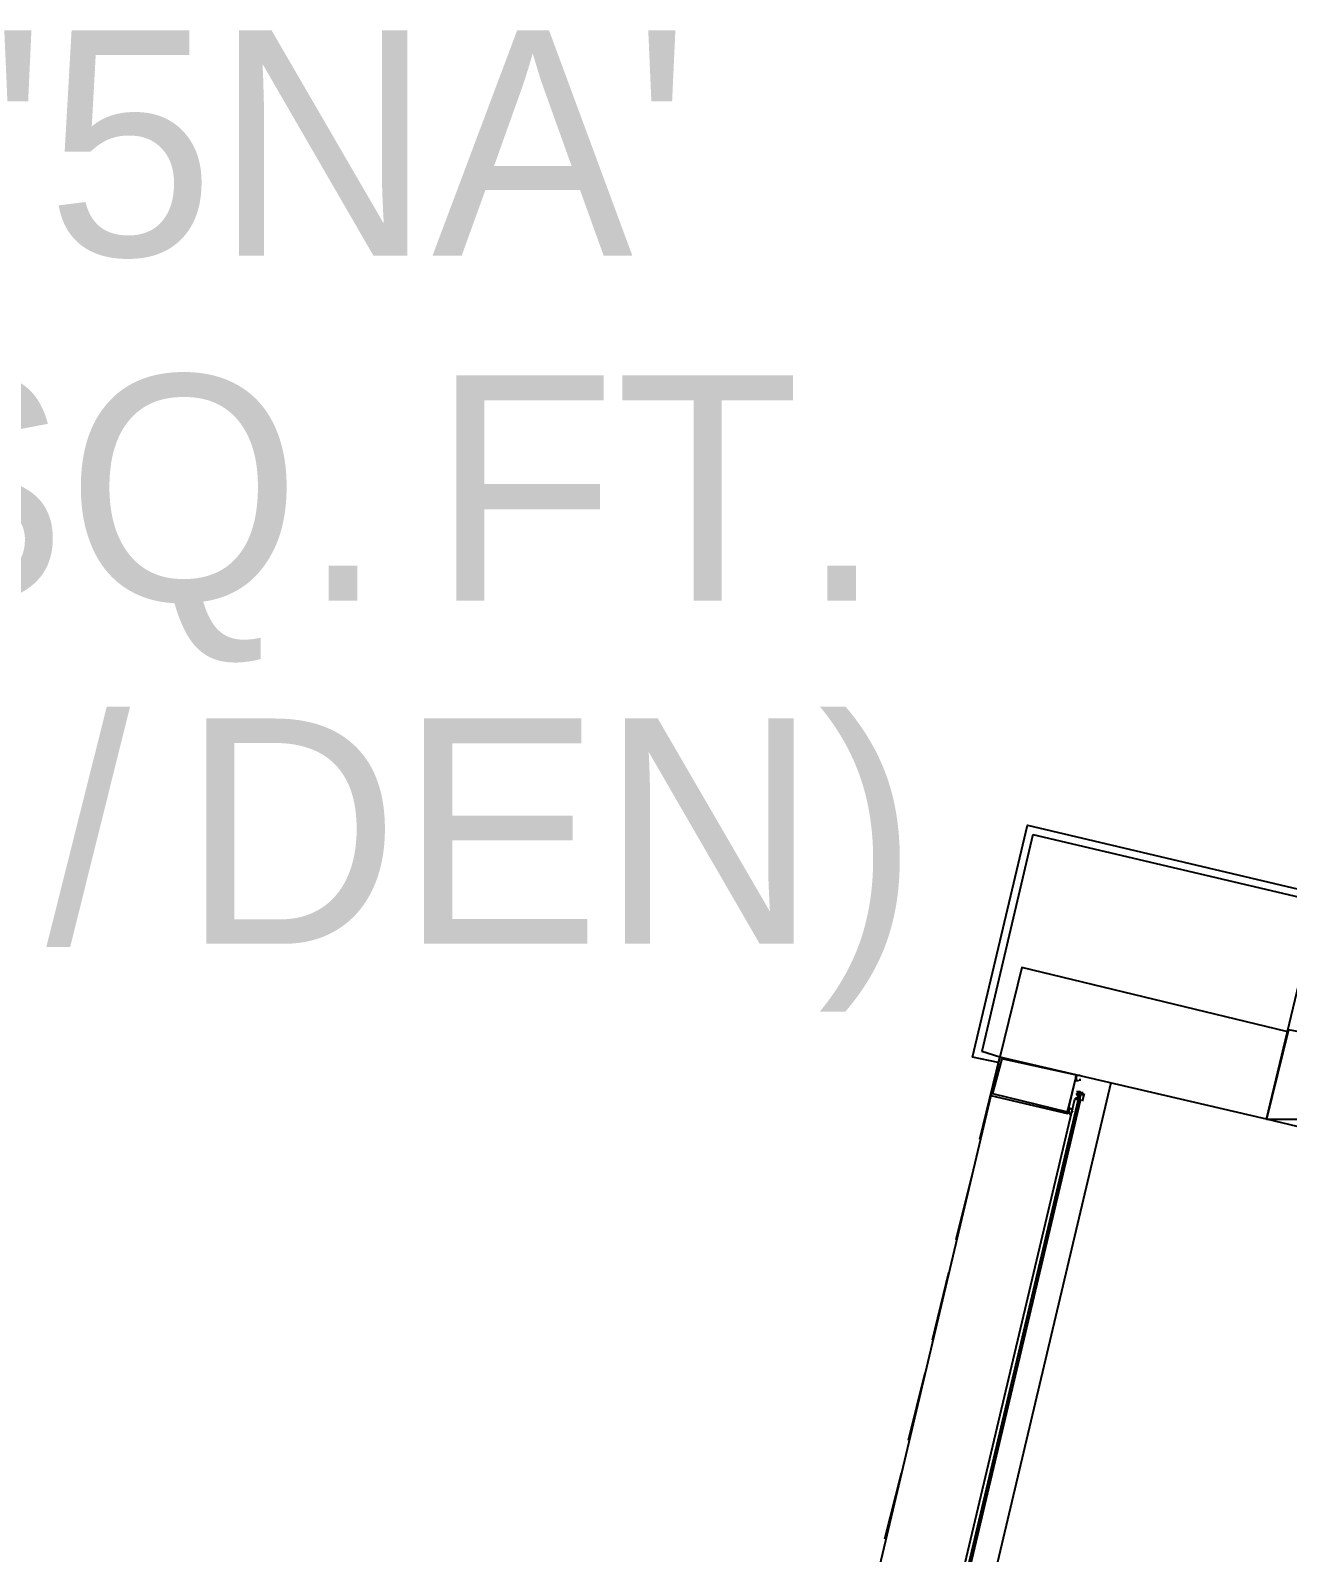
# Model space of a CAD drawing. Header units: feet. Extents: x -84 to 198, y -22 to 181.
# Drawn here: x 82.23 to 91.41, y 23.57 to 34.69 of the extents above; entities that cross this region are included whole.
import ezdxf
from ezdxf.enums import TextEntityAlignment as Align

# ---------------------------------------------------------------- set-up
doc = ezdxf.new("R2010")
doc.units = ezdxf.units.FT
for name, color, linetype in [('A-LINEA', 7, 'CONTINUOUS'), ('A-MURO-CONCRETO', 8, 'CONTINUOUS'), ('A-TEXTO-PDF', 3, 'CONTINUOUS')]:
    doc.layers.add(name, color=color, linetype=linetype)

msp = doc.modelspace()

# ---------------------------------------------------------------- linework, layer by layer
at = {"layer": 'A-LINEA'}
for p, q in [((89.5467, 28.8178), (89.1733, 27.2311)), ((89.5467, 28.8178), (95.04, 27.5244)), ((89.2933, 27.1511), (89.1067, 27.1911)), ((89.16, 26.5911), (89.3067, 27.1911)), ((89.3067, 27.1911), (89.1733, 27.2311)), ((91.2533, 26.7378), (89.3067, 27.1911)), ((89.8933, 27.0311), (89.8933, 27.0311)), ((87.16, 14.5111), (90.12, 27.0044)), ((89.24, 26.9111), (88.4267, 23.4711)), ((89.8667, 26.9378), (89.8667, 26.9378)), ((89.8667, 26.9378), (89.8667, 26.9378)), ((89.8667, 26.9378), (89.8667, 26.9378)), ((89.8667, 26.9378), (89.8667, 26.9378)), ((89.8667, 26.9378), (89.8667, 26.9378)), ((89.8667, 26.9378), (89.8667, 26.9378)), ((89.8667, 26.9378), (89.8667, 26.9378)), ((89.88, 26.9244), (89.88, 26.9378)), ((89.88, 26.9378), (89.88, 26.9378)), ((89.88, 26.9244), (89.88, 26.9378)), ((89.88, 26.9378), (89.88, 26.9378)), ((89.88, 26.9378), (89.88, 26.9378)), ((89.88, 26.9378), (89.88, 26.9378)), ((89.88, 26.9378), (89.88, 26.9378)), ((89.88, 26.9378), (89.88, 26.9378)), ((89.88, 26.9378), (89.88, 26.9378)), ((89.8933, 26.9378), (89.88, 26.9378)), ((89.88, 26.9378), (89.88, 26.9378)), ((89.88, 26.9378), (89.88, 26.9378)), ((89.88, 26.9378), (89.88, 26.9378)), ((89.88, 26.9378), (89.88, 26.9378)), ((89.88, 26.9244), (89.8933, 26.9244)), ((89.88, 26.9244), (89.88, 26.9244)), ((89.88, 26.9244), (89.88, 26.9244)), ((89.88, 26.9244), (89.88, 26.9244)), ((89.88, 26.9244), (89.88, 26.9244)), ((89.8933, 26.9244), (89.88, 26.9244)), ((89.88, 26.9244), (89.88, 26.9244)), ((89.88, 26.9244), (89.88, 26.9244)), ((89.88, 26.9111), (89.88, 26.9244)), ((89.88, 26.9244), (89.88, 26.9244)), ((89.88, 26.9244), (89.8933, 26.9244)), ((89.88, 26.9244), (89.88, 26.9244)), ((89.88, 26.9244), (89.8933, 26.9244)), ((89.88, 26.9244), (89.88, 26.9244)), ((89.88, 26.9244), (89.88, 26.9244)), ((89.88, 26.9244), (89.88, 26.9244)), ((89.88, 26.9244), (89.88, 26.9244)), ((89.88, 26.9244), (89.88, 26.9244)), ((89.88, 26.9244), (89.88, 26.9244)), ((89.88, 26.9244), (89.88, 26.9244)), ((89.88, 26.9111), (89.88, 26.9111)), ((89.88, 26.8978), (89.88, 26.9111)), ((89.88, 26.9111), (89.88, 26.9111)), ((89.88, 26.9111), (89.88, 26.9111)), ((89.88, 26.9111), (89.88, 26.9111)), ((89.88, 26.9111), (89.88, 26.9111)), ((89.88, 26.9111), (89.88, 26.9111)), ((89.88, 26.9111), (89.88, 26.9111)), ((89.88, 26.9111), (89.88, 26.9111)), ((89.88, 26.9111), (89.88, 26.9111)), ((89.88, 26.9111), (89.88, 26.9111)), ((89.8933, 26.9111), (89.88, 26.9111)), ((89.88, 26.9111), (89.88, 26.9111)), ((89.88, 26.9111), (89.88, 26.9111)), ((89.88, 26.9111), (89.88, 26.9111)), ((89.88, 26.9111), (89.88, 26.9111)), ((89.88, 26.9111), (89.88, 26.8978)), ((89.88, 26.9111), (89.88, 26.9111)), ((89.88, 26.9111), (89.88, 26.9111)), ((89.88, 26.9111), (89.88, 26.9111)), ((89.88, 26.9111), (89.88, 26.9111)), ((89.8933, 26.9378), (89.8933, 26.9378)), ((89.8933, 26.9378), (89.8933, 26.9378)), ((89.8933, 26.9378), (89.8933, 26.9378)), ((89.8933, 26.9378), (89.8933, 26.9378)), ((89.8933, 26.9244), (89.8933, 26.9378)), ((89.8933, 26.9244), (89.8933, 26.9378)), ((89.8933, 26.9378), (89.8933, 26.9378)), ((89.8933, 26.9244), (89.8933, 26.9378)), ((89.8933, 26.9244), (89.8933, 26.9244)), ((89.8933, 26.9244), (89.8933, 26.9244)), ((89.8933, 26.9244), (89.8933, 26.9244)), ((89.8933, 26.9244), (89.8933, 26.9244)), ((89.8933, 26.9244), (89.8933, 26.9244)), ((89.8933, 26.9244), (89.8933, 26.9244)), ((89.8933, 26.9244), (89.8933, 26.9244)), ((89.8933, 26.9244), (89.8933, 26.9244)), ((89.8933, 26.9244), (89.8933, 26.9244)), ((89.8933, 26.9244), (89.8933, 26.9244)), ((89.8933, 26.9244), (89.8933, 26.9244)), ((89.8933, 26.9244), (89.8933, 26.9244)), ((89.8933, 26.9244), (89.8933, 26.9244)), ((89.8933, 26.9244), (89.8933, 26.9244)), ((89.8933, 26.9244), (89.8933, 26.9244)), ((89.8933, 26.9244), (89.8933, 26.9244)), ((89.8933, 26.9244), (89.8933, 26.9244)), ((89.9067, 26.9244), (89.8933, 26.9244)), ((89.8933, 26.9244), (89.8933, 26.9244)), ((89.8933, 26.9244), (89.8933, 26.9244)), ((89.8933, 26.9244), (89.8933, 26.9244)), ((89.8933, 26.9244), (89.8933, 26.9244)), ((89.8933, 26.9244), (89.8933, 26.9244)), ((89.8933, 26.9244), (89.8933, 26.9244)), ((89.8933, 26.9244), (89.8933, 26.9244)), ((89.8933, 26.9244), (89.9067, 26.9244)), ((89.8933, 26.9244), (89.9067, 26.9244)), ((89.8933, 26.9244), (89.9067, 26.9244)), ((89.8933, 26.9244), (89.9067, 26.9244)), ((89.8933, 26.9244), (89.9067, 26.9244)), ((89.8933, 26.8978), (89.8933, 26.9111)), ((89.8933, 26.9111), (89.8933, 26.9111)), ((89.8933, 26.9111), (89.8933, 26.9111)), ((89.8933, 26.9111), (89.8933, 26.9111)), ((89.8933, 26.9111), (89.8933, 26.9111)), ((89.8933, 26.9111), (89.8933, 26.9111)), ((89.8933, 26.9111), (89.8933, 26.9111)), ((89.8933, 26.9111), (89.8933, 26.9111)), ((89.8933, 26.9111), (89.8933, 26.9111)), ((89.8933, 26.9111), (89.8933, 26.9111)), ((89.8933, 26.9111), (89.8933, 26.9111)), ((89.8933, 26.9111), (89.8933, 26.9111)), ((89.8933, 26.9111), (89.8933, 26.9111)), ((89.8933, 26.9111), (89.8933, 26.9111)), ((89.8933, 26.9111), (89.8933, 26.9111)), ((89.8933, 26.9111), (89.8933, 26.9111)), ((89.8933, 26.9111), (89.8933, 26.9111)), ((89.8933, 26.9111), (89.8933, 26.9111)), ((89.8933, 26.9111), (89.8933, 26.9111)), ((89.8933, 26.9111), (89.8933, 26.9111)), ((89.8933, 26.9111), (89.8933, 26.9111)), ((89.8933, 26.9111), (89.8933, 26.9111)), ((89.8933, 26.9111), (89.8933, 26.8978)), ((89.8933, 26.9111), (89.8933, 26.9111)), ((89.8933, 26.9111), (89.8933, 26.9111)), ((89.8933, 26.9111), (89.8933, 26.9111)), ((89.8933, 26.9111), (89.8933, 26.8978)), ((89.9067, 26.9378), (89.9067, 26.9244)), ((89.9067, 26.9111), (89.9067, 26.9244)), ((89.9067, 26.9244), (89.9067, 26.9244)), ((89.9067, 26.9244), (89.9067, 26.9244)), ((89.9067, 26.9244), (89.9067, 26.9244)), ((89.9067, 26.9244), (89.9067, 26.9244)), ((89.9067, 26.9244), (89.9067, 26.9244)), ((89.9067, 26.9244), (89.9067, 26.9244)), ((89.9067, 26.9244), (89.9067, 26.9244)), ((89.9067, 26.9244), (89.9067, 26.9244)), ((89.9067, 26.9244), (89.9067, 26.9244)), ((89.9067, 26.9244), (89.9067, 26.9244)), ((89.9067, 26.9244), (89.9067, 26.9244)), ((89.9067, 26.9244), (89.9067, 26.9244)), ((89.9067, 26.9244), (89.9067, 26.9244)), ((89.9067, 26.9244), (89.9067, 26.9244)), ((89.9067, 26.9111), (89.9067, 26.9111)), ((89.9067, 26.9111), (89.9067, 26.9111)), ((89.9067, 26.9111), (89.9067, 26.9111)), ((89.9067, 26.9111), (89.9067, 26.9111)), ((89.9067, 26.9111), (89.9067, 26.9111)), ((89.9067, 26.9111), (89.9067, 26.9111)), ((89.9205, 26.9248), (89.9072, 26.8684)), ((89.8533, 26.8844), (89.8533, 26.8844)), ((89.8667, 26.8844), (89.8533, 26.8844)), ((89.8533, 26.8844), (89.8533, 26.8844)), ((89.8533, 26.8844), (89.8533, 26.8844)), ((89.8533, 26.8844), (89.8533, 26.8844)), ((89.8667, 26.8978), (89.8667, 26.8978)), ((89.8667, 26.8978), (89.8667, 26.8978)), ((89.8667, 26.8978), (89.8667, 26.8978)), ((89.8667, 26.8844), (89.8667, 26.8978)), ((89.8667, 26.8978), (89.8667, 26.8978)), ((89.8667, 26.8978), (89.8667, 26.8978)), ((89.8667, 26.8978), (89.8667, 26.8978)), ((89.8667, 26.8978), (89.8667, 26.8978)), ((89.8667, 26.8844), (89.8667, 26.8978)), ((89.8667, 26.8844), (89.8667, 26.8844)), ((89.8667, 26.8844), (89.8667, 26.8844)), ((89.8667, 26.8844), (89.8667, 26.8844)), ((89.8667, 26.8844), (89.8667, 26.8844)), ((89.8667, 26.8844), (89.8667, 26.8844)), ((89.8667, 26.8844), (89.8667, 26.8844)), ((89.8667, 26.8844), (89.88, 26.8844)), ((89.8667, 26.8844), (89.88, 26.8844)), ((89.88, 26.8844), (89.88, 26.8978)), ((89.88, 26.8978), (89.88, 26.8978)), ((89.8933, 26.8978), (89.88, 26.8978)), ((89.88, 26.8978), (89.88, 26.8978)), ((89.88, 26.8978), (89.88, 26.8978)), ((89.88, 26.8978), (89.88, 26.8978)), ((89.88, 26.8978), (89.88, 26.8978)), ((89.88, 26.8978), (89.88, 26.8978)), ((89.88, 26.8978), (89.88, 26.8978)), ((89.88, 26.8978), (89.88, 26.8978)), ((89.88, 26.8978), (89.88, 26.8978)), ((89.88, 26.8978), (89.88, 26.8978)), ((89.88, 26.8978), (89.88, 26.8978)), ((89.88, 26.8978), (89.88, 26.8978)), ((89.88, 26.8978), (89.88, 26.8978)), ((89.88, 26.8978), (89.88, 26.8978)), ((89.88, 26.8978), (89.88, 26.8978)), ((89.88, 26.8978), (89.88, 26.8978)), ((89.88, 26.8978), (89.88, 26.8978)), ((89.88, 26.8978), (89.88, 26.8978)), ((89.88, 26.8978), (89.88, 26.8978)), ((89.88, 26.8978), (89.88, 26.8978)), ((89.88, 26.8844), (89.88, 26.8844)), ((89.88, 26.8844), (89.88, 26.8844)), ((89.88, 26.8844), (89.88, 26.8844)), ((89.88, 26.8844), (89.88, 26.8844)), ((89.88, 26.8844), (89.88, 26.8844)), ((89.88, 26.8844), (89.88, 26.8844)), ((89.88, 26.8844), (89.88, 26.8844)), ((89.8933, 26.8844), (89.88, 26.8844)), ((89.88, 26.8844), (89.88, 26.8844)), ((89.88, 26.8844), (89.88, 26.8844)), ((89.88, 26.8844), (89.88, 26.8844)), ((89.88, 26.8844), (89.88, 26.8844)), ((89.88, 26.8844), (89.88, 26.8844)), ((89.8933, 26.8844), (89.88, 26.8844)), ((89.88, 26.8844), (89.88, 26.8844)), ((89.88, 26.8844), (89.88, 26.8844)), ((89.88, 26.8844), (89.88, 26.8844)), ((89.88, 26.8844), (89.88, 26.8844)), ((89.88, 26.8844), (89.88, 26.8844)), ((89.88, 26.8844), (89.88, 26.8844)), ((89.88, 26.8844), (89.88, 26.8844)), ((89.88, 26.8844), (89.88, 26.8844)), ((89.88, 26.8844), (89.88, 26.8844)), ((89.8933, 26.8978), (89.8933, 26.8978)), ((89.8933, 26.8978), (89.8933, 26.8978)), ((89.8933, 26.8978), (89.8933, 26.8978)), ((89.8933, 26.8978), (89.8933, 26.8978)), ((89.8933, 26.8978), (89.8933, 26.8978)), ((89.8933, 26.8978), (89.8933, 26.8978)), ((89.8933, 26.8978), (89.8933, 26.8978)), ((89.8933, 26.8978), (89.8933, 26.8978)), ((89.8933, 26.8978), (89.8933, 26.8978)), ((89.8933, 26.8978), (89.8933, 26.8978)), ((89.8933, 26.8978), (89.8933, 26.8978)), ((89.8933, 26.8978), (89.8933, 26.8978)), ((89.8933, 26.8978), (89.8933, 26.8978)), ((89.8933, 26.8978), (89.8933, 26.8978)), ((89.8933, 26.8978), (89.8933, 26.8978)), ((89.8933, 26.8978), (89.8933, 26.8978)), ((89.8933, 26.8978), (89.8933, 26.8978)), ((89.8933, 26.8978), (89.8933, 26.8978)), ((89.8933, 26.8978), (89.8933, 26.8978)), ((89.8933, 26.8978), (89.8933, 26.8978)), ((89.8933, 26.8978), (89.8933, 26.8978)), ((89.8933, 26.8978), (89.8933, 26.8978)), ((89.8933, 26.8978), (89.8933, 26.8978)), ((89.8933, 26.8978), (89.8933, 26.8978)), ((89.8933, 26.8978), (89.8933, 26.8978)), ((89.8933, 26.8844), (89.8933, 26.8978)), ((89.8933, 26.8978), (89.8933, 26.8978)), ((89.8933, 26.8978), (89.8933, 26.8978)), ((89.8933, 26.8978), (89.8933, 26.8978)), ((89.8933, 26.8978), (89.8933, 26.8978)), ((89.8933, 26.8844), (89.8933, 26.8844)), ((89.8933, 26.8844), (89.8933, 26.8844)), ((89.8933, 26.8844), (89.8933, 26.8844)), ((89.8933, 26.8844), (89.8933, 26.8844)), ((89.8933, 26.8844), (89.8933, 26.8844)), ((89.8933, 26.8844), (89.8933, 26.8844)), ((89.8933, 26.8844), (89.8933, 26.8844)), ((89.8933, 26.8844), (89.8933, 26.8844)), ((89.8933, 26.8844), (89.8933, 26.8844)), ((89.8933, 26.8844), (89.8933, 26.8844)), ((89.8933, 26.8844), (89.8933, 26.8844)), ((89.8933, 26.8844), (89.8933, 26.8844)), ((89.8933, 26.8844), (89.8933, 26.8844)), ((89.8933, 26.8844), (89.8933, 26.8844)), ((89.8933, 26.8844), (89.8933, 26.8844)), ((89.8933, 26.8844), (89.8933, 26.8844)), ((89.8933, 26.8844), (89.8933, 26.8844)), ((89.8933, 26.8844), (89.8933, 26.8844)), ((89.8933, 26.8711), (89.8933, 26.8711)), ((88.9867, 25.8578), (89.1067, 26.3378)), ((88.8133, 25.1244), (88.9333, 25.6178)), ((88.64, 24.3911), (88.76, 24.8844)), ((88.4667, 23.6711), (88.5867, 24.1511))]:
    msp.add_line(p, q, dxfattribs=at)
for points in [[(89.1067, 27.1911), (89.5067, 28.8844), (95.0933, 27.5644)], [(95, 27.3911), (94.6533, 25.9244), (91.2533, 26.7378), (91.6, 28.1911), (95, 27.3911)], [(91.4, 27.3778), (89.4667, 27.8444), (89.3067, 27.1911)], [(89.3067, 27.1911), (89.24, 26.9111), (89.8, 26.7778), (89.8667, 27.0578), (89.3067, 27.1911)], [(89.32, 27.1778), (89.2533, 26.9244), (89.8, 26.7911), (89.8667, 27.0578), (89.32, 27.1778)], [(89.8533, 27.0444), (89.8667, 27.0444), (89.8667, 27.0444), (89.8667, 27.0578), (89.8667, 27.0578), (89.8667, 27.0578)], [(89.8667, 27.0444), (89.8667, 27.0578), (89.8667, 27.0578), (89.88, 27.0578), (89.88, 27.0578), (89.8933, 27.0578), (89.8933, 27.0578), (89.8933, 27.0578)], [(89.88, 27.0178), (89.88, 27.0178), (89.8667, 27.0178), (89.8667, 27.0178), (89.8667, 27.0444), (89.8667, 27.0444), (89.8667, 27.0444), (89.8667, 27.0444), (89.8667, 27.0444)], [(89.8933, 27.0444), (89.8933, 27.0444), (89.8933, 27.0444)], [(89.8933, 27.0178), (89.8933, 27.0311), (89.8933, 27.0311)], [(89.8566, 26.8847), (89.8796, 26.9004), (89.8647, 26.9239)], [(89.9067, 26.9244), (89.8933, 26.9378), (89.88, 26.9378), (89.8667, 26.9378)], [(89.88, 26.9111), (89.8933, 26.9111), (89.88, 26.9111)], [(89.88, 26.9111), (89.8933, 26.9111), (89.88, 26.9111)], [(89.8667, 26.8844), (89.88, 26.8844), (89.0133, 23.2178), (89, 23.2044), (88.9867, 23.2178), (89.8533, 26.8844), (89.8667, 26.8844)], [(89.8933, 26.8711), (89.0267, 23.2044), (89.0133, 23.2044), (89.88, 26.8844), (89.8933, 26.8844), (89.8933, 26.8711)], [(89.8133, 26.7911), (89.8133, 26.8044), (89.8133, 26.8044), (89.8, 26.8044), (89.8, 26.7911), (89.8, 26.7911), (89.8, 26.7911), (89.8, 26.7911), (89.8, 26.7911), (89.8133, 26.7911), (89.8133, 26.7911), (89.8133, 26.7778), (89.8133, 26.7778), (89.8267, 26.7644), (89.8267, 26.7644)], [(89.84, 26.8044), (89.84, 26.8044), (89.84, 26.8044), (89.84, 26.8044), (89.8133, 26.8178), (89.8133, 26.8178), (89.8133, 26.8044), (89.8133, 26.8044)], [(89.8533, 26.8844), (89.8667, 26.8844), (89.88, 26.8844), (89.8933, 26.8844), (89.8933, 26.8711)], [(89.88, 26.8978), (89.88, 26.8844), (89.8667, 26.8844)], [(89.88, 26.8978), (89.88, 26.8978), (89.8933, 26.8978)], [(89.84, 26.7911), (89.84, 26.7911), (89.8267, 26.7911)], [(89.8267, 26.7778), (89.8267, 26.7778), (89.8267, 26.7778)]]:
    msp.add_lwpolyline(points, dxfattribs=at)
for points in [[(89.8667, 27.0444), (89.8667, 27.0444), (89.8667, 27.0444), (89.8667, 27.0444)], [(89.8133, 26.7911), (89.8, 26.7911), (89.8, 26.7911), (89.8133, 26.7911)]]:
    msp.add_lwpolyline(points, close=True, dxfattribs=at)
at = {"layer": 'A-MURO-CONCRETO'}
for points in [[(91.4133, 27.3911), (91.2533, 26.7378), (94.8533, 26.7378), (91.4133, 27.3911)], [(91.2533, 26.7378), (94.8533, 26.7378), (94.6533, 25.9244), (91.2533, 26.7378), (91.2533, 26.7378)]]:
    msp.add_lwpolyline(points, dxfattribs=at)

# ---------------------------------------------------------------- texts
at = {"layer": 'A-TEXTO-PDF'}
for s, p in [("'5NA'", (84.4862, 33.0452)), ('SQ.', (82.9192, 30.5252)), ('FT.', (86.8069, 30.5252)), ('/', (82.6494, 28.0185)), ('DEN)', (86.0217, 28.0185))]:
    msp.add_text(s, height=1.646, dxfattribs=at).set_placement(p, align=Align.CENTER)

doc.saveas('drawing.dxf')
